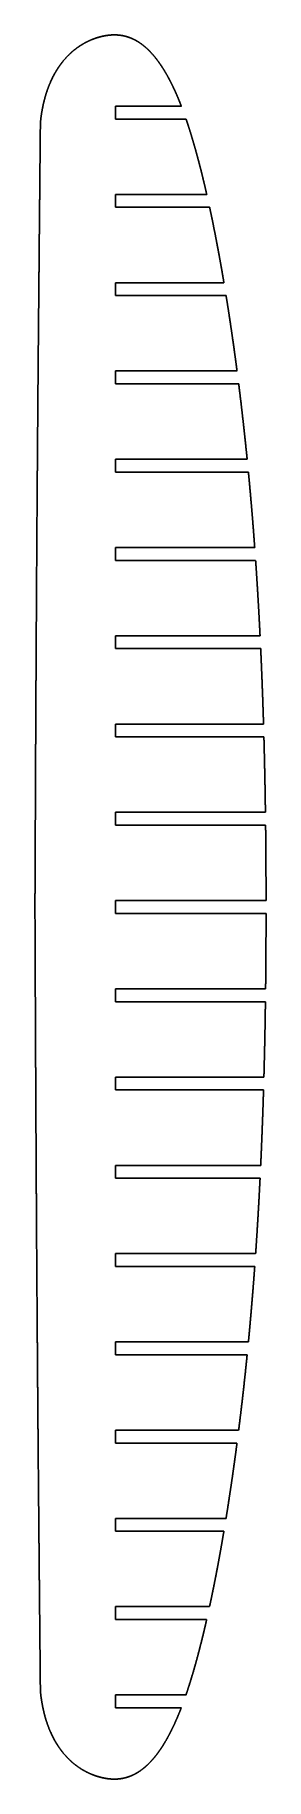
# Model space of a CAD drawing. Header units: metres. Extents: x 3 to 71, y -257 to 257.
import ezdxf

# ---------------------------------------------------------------- set-up
doc = ezdxf.new("R2010")
doc.units = ezdxf.units.M

msp = doc.modelspace()

# ---------------------------------------------------------------- linework, layer by layer
for p, q in [((26.56, 235.9, 1263), (45.88, 235.9, 1263)), ((26.56, 232.1, 1263), (47.26, 232.1, 1263)), ((26.56, 209.9, 1263), (53.36, 209.9, 1263)), ((26.56, 206.1, 1263), (54.2, 206.1, 1263)), ((26.56, 183.9, 1263), (58.41, 183.9, 1263)), ((26.56, 180.1, 1263), (59.04, 180.1, 1263)), ((26.56, 157.9, 1263), (62.26, 157.9, 1263)), ((26.56, 154.1, 1263), (62.75, 154.1, 1263)), ((26.56, 131.9, 1263), (65.24, 131.9, 1263)), ((26.56, 128.1, 1263), (65.61, 128.1, 1263)), ((26.56, 105.9, 1263), (67.47, 105.9, 1263)), ((26.56, 102.1, 1263), (67.73, 102.1, 1263)), ((26.56, 79.9, 1263), (69.04, 79.9, 1263)), ((26.56, 76.1, 1263), (69.22, 76.1, 1263)), ((26.56, 53.9, 1263), (70.06, 53.9, 1263)), ((26.56, 50.1, 1263), (70.17, 50.1, 1263)), ((26.56, 27.9, 1263), (70.62, 27.9, 1263)), ((26.56, 24.1, 1263), (70.67, 24.1, 1263)), ((26.56, 1.9, 1263), (70.8, 1.9, 1263)), ((26.56, -1.9, 1263), (70.8, -1.9, 1263)), ((26.56, -24.1, 1263), (70.67, -24.1, 1263)), ((26.56, -27.9, 1263), (70.62, -27.9, 1263)), ((26.56, -50.1, 1263), (70.17, -50.1, 1263)), ((26.56, -53.9, 1263), (70.06, -53.9, 1263)), ((26.56, -76.1, 1263), (69.22, -76.1, 1263)), ((26.56, -79.9, 1263), (69.04, -79.9, 1263)), ((26.56, -102.1, 1263), (67.74, -102.1, 1263)), ((26.56, -105.9, 1263), (67.47, -105.9, 1263)), ((26.56, -128.1, 1263), (65.61, -128.1, 1263)), ((26.56, -131.9, 1263), (65.24, -131.9, 1263)), ((26.56, -154.1, 1263), (62.74, -154.1, 1263)), ((26.56, -157.9, 1263), (62.25, -157.9, 1263)), ((26.56, -180.1, 1263), (59.02, -180.1, 1263)), ((26.56, -183.9, 1263), (58.4, -183.9, 1263)), ((26.56, -206.1, 1263), (54.18, -206.1, 1263)), ((26.56, -209.9, 1263), (53.33, -209.9, 1263)), ((26.56, -232.1, 1263), (47.23, -232.1, 1263)), ((26.56, -235.9, 1263), (45.85, -235.9, 1263))]:
    msp.add_line(p, q)
for points, knots in [([(45.88, 235.9, 1263), (45.73, 236.27, 1263), (45.59, 236.64, 1263), (45.44, 237.01, 1263), (45.3, 237.37, 1263), (45.15, 237.72, 1263), (45.01, 238.07, 1263), (44.86, 238.42, 1263), (44.34, 239.66, 1263), (43.94, 240.55, 1263), (43.53, 241.43, 1263), (43.11, 242.31, 1263), (42.68, 243.18, 1263), (42.22, 244.05, 1263), (41.75, 244.9, 1263), (40.87, 246.41, 1263), (40.46, 247.07, 1263), (40.05, 247.72, 1263), (39.61, 248.37, 1263), (39.17, 249, 1263), (38.7, 249.62, 1263), (38.22, 250.23, 1263), (37.16, 251.47, 1263), (36.58, 252.1, 1263), (35.98, 252.71, 1263), (35.35, 253.3, 1263), (34.68, 253.85, 1263), (33.99, 254.36, 1263), (33.27, 254.83, 1263), (32.12, 255.47, 1263), (31.7, 255.68, 1263), (31.29, 255.87, 1263), (30.86, 256.05, 1263), (30.42, 256.2, 1263), (29.98, 256.35, 1263), (29.54, 256.47, 1263), (28.55, 256.7, 1263), (28, 256.79, 1263), (27.44, 256.86, 1263), (26.88, 256.91, 1263), (26.33, 256.92, 1263), (25.77, 256.91, 1263), (25.21, 256.87, 1263), (24.48, 256.8, 1263), (24.3, 256.78, 1263), (24.13, 256.75, 1263), (23.95, 256.73, 1263), (23.78, 256.7, 1263), (23.6, 256.67, 1263), (23.42, 256.64, 1263), (22.97, 256.55, 1263), (22.69, 256.49, 1263), (22.42, 256.43, 1263), (22.14, 256.36, 1263), (21.87, 256.29, 1263), (21.6, 256.21, 1263), (21.32, 256.13, 1263), (20.78, 255.96, 1263), (20.51, 255.87, 1263), (20.24, 255.77, 1263), (19.96, 255.67, 1263), (19.69, 255.56, 1263), (19.42, 255.45, 1263), (19.16, 255.34, 1263), (17.79, 254.72, 1263), (16.73, 254.16, 1263), (15.71, 253.52, 1263), (14.74, 252.81, 1263), (13.81, 252.05, 1263), (12.93, 251.22, 1263), (12.1, 250.35, 1263), (10.87, 248.88, 1263), (10.42, 248.31, 1263), (10, 247.72, 1263), (9.59, 247.13, 1263), (9.21, 246.52, 1263), (8.84, 245.89, 1263), (8.49, 245.26, 1263), (7.35, 243.04, 1263), (6.65, 241.4, 1263), (6.05, 239.72, 1263), (5.56, 238, 1263), (5.16, 236.27, 1263), (4.84, 234.51, 1263), (4.6, 232.75, 1263), (4.42, 230.98, 1263)], [0, 0, 0, 0, 0, 0, 0, 0, 0, 0.044665, 0.044665, 0.044665, 0.044665, 0.044665, 0.044665, 0.044665, 0.161889, 0.161889, 0.161889, 0.161889, 0.161889, 0.161889, 0.161889, 0.255017, 0.255017, 0.255017, 0.255017, 0.255017, 0.255017, 0.255017, 0.358257, 0.358257, 0.358257, 0.358257, 0.358257, 0.358257, 0.358257, 0.413729, 0.413729, 0.413729, 0.413729, 0.413729, 0.413729, 0.413729, 0.480836, 0.480836, 0.480836, 0.480836, 0.480836, 0.480836, 0.480836, 0.502113, 0.502113, 0.502113, 0.502113, 0.502113, 0.502113, 0.502113, 0.535893, 0.535893, 0.535893, 0.535893, 0.535893, 0.535893, 0.535893, 0.570045, 0.570045, 0.570045, 0.570045, 0.570045, 0.570045, 0.570045, 0.709444, 0.709444, 0.709444, 0.709444, 0.709444, 0.709444, 0.709444, 0.793302, 0.793302, 0.793302, 0.793302, 0.793302, 0.793302, 0.793302, 1, 1, 1, 1, 1, 1, 1, 1, 1]), ([(53.36, 209.9, 1263), (53.1, 211.05, 1263), (52.83, 212.19, 1263), (52.56, 213.34, 1263), (52.29, 214.48, 1263), (52.01, 215.63, 1263), (51.73, 216.77, 1263), (51.44, 217.91, 1263), (50.79, 220.38, 1263), (50.43, 221.71, 1263), (50.07, 223.04, 1263), (49.7, 224.37, 1263), (49.31, 225.7, 1263), (48.91, 227.02, 1263), (48.5, 228.33, 1263), (47.98, 229.96, 1263), (47.88, 230.27, 1263), (47.77, 230.58, 1263), (47.67, 230.89, 1263), (47.57, 231.2, 1263), (47.47, 231.5, 1263), (47.36, 231.8, 1263), (47.26, 232.1, 1263)], [0, 0, 0, 0, 0, 0, 0, 0, 0, 0.4076, 0.4076, 0.4076, 0.4076, 0.4076, 0.4076, 0.4076, 0.885233, 0.885233, 0.885233, 0.885233, 0.885233, 0.885233, 0.885233, 1, 1, 1, 1, 1, 1, 1, 1, 1]), ([(4.42, 230.98, 1263), (4.42, 230.98, 1263), (4.42, 230.98, 1263), (4.42, 230.98, 1263), (4.42, 230.98, 1263), (4.42, 230.98, 1263), (4.42, 230.98, 1263), (4.42, 230.98, 1263), (4.42, 230.98, 1263), (4.42, 230.97, 1263), (4.42, 230.97, 1263), (4.42, 230.97, 1263), (4.42, 230.96, 1263), (4.42, 230.96, 1263), (4.42, 230.95, 1263), (4.42, 230.93, 1263), (4.42, 230.92, 1263), (4.42, 230.9, 1263), (4.42, 230.89, 1263), (4.42, 230.87, 1263), (4.42, 230.84, 1263), (4.42, 230.82, 1263), (4.42, 230.77, 1263), (4.42, 230.75, 1263), (4.42, 230.73, 1263), (4.42, 230.7, 1263), (4.42, 230.68, 1263), (4.42, 230.65, 1263), (4.42, 230.63, 1263), (4.42, 230.55, 1263), (4.42, 230.51, 1263), (4.42, 230.46, 1263), (4.42, 230.4, 1263), (4.42, 230.35, 1263), (4.42, 230.28, 1263), (4.42, 230.22, 1263), (4.41, 230.07, 1263), (4.41, 229.98, 1263), (4.41, 229.89, 1263), (4.41, 229.8, 1263), (4.41, 229.7, 1263), (4.41, 229.59, 1263), (4.41, 229.47, 1263), (4.41, 229.13, 1263), (4.4, 228.92, 1263), (4.4, 228.7, 1263), (4.4, 228.48, 1263), (4.4, 228.27, 1263), (4.4, 228.05, 1263), (4.39, 227.83, 1263), (4.39, 227.26, 1263), (4.38, 226.9, 1263), (4.38, 226.54, 1263), (4.38, 226.18, 1263), (4.37, 225.82, 1263), (4.37, 225.46, 1263), (4.37, 225.1, 1263), (4.36, 223.97, 1263), (4.35, 223.2, 1263), (4.34, 222.44, 1263), (4.34, 221.67, 1263), (4.33, 220.9, 1263), (4.32, 220.14, 1263), (4.31, 219.37, 1263), (4.3, 218.09, 1263), (4.3, 217.56, 1263), (4.29, 217.01, 1263), (4.29, 216.44, 1263), (4.28, 215.86, 1263), (4.27, 215.26, 1263), (4.27, 214.64, 1263), (4.26, 213.67, 1263), (4.26, 213.33, 1263), (4.25, 213, 1263), (4.25, 212.66, 1263), (4.25, 212.33, 1263), (4.24, 211.99, 1263), (4.24, 211.66, 1263), (4.23, 210.91, 1263), (4.23, 210.5, 1263), (4.23, 210.07, 1263), (4.22, 209.65, 1263), (4.22, 209.21, 1263), (4.21, 208.77, 1263), (4.21, 208.32, 1263), (4.18, 205.74, 1263), (4.16, 203.62, 1263), (4.14, 201.49, 1263), (4.12, 199.37, 1263), (4.1, 197.24, 1263), (4.09, 195.12, 1263), (4.07, 192.99, 1263), (4.01, 186.54, 1263), (3.97, 182.22, 1263), (3.93, 177.9, 1263), (3.89, 173.58, 1263), (3.85, 169.26, 1263), (3.81, 164.94, 1263), (3.78, 160.62, 1263), (3.72, 153.97, 1263), (3.7, 151.64, 1263), (3.68, 149.31, 1263), (3.66, 146.98, 1263), (3.65, 144.65, 1263), (3.63, 142.32, 1263), (3.61, 140, 1263), (3.57, 134.91, 1263), (3.55, 132.16, 1263), (3.53, 129.4, 1263), (3.51, 126.65, 1263), (3.49, 123.9, 1263), (3.47, 121.14, 1263), (3.45, 118.39, 1263), (3.41, 112.88, 1263), (3.39, 110.12, 1263), (3.37, 107.37, 1263), (3.35, 104.61, 1263), (3.34, 101.86, 1263), (3.32, 99.1, 1263), (3.3, 96.35, 1263), (3.25, 87.28, 1263), (3.21, 80.97, 1263), (3.17, 74.66, 1263), (3.14, 68.35, 1263), (3.11, 62.04, 1263), (3.07, 55.73, 1263), (3.04, 49.42, 1263), (3, 40.82, 1263), (2.99, 38.54, 1263), (2.98, 36.25, 1263), (2.97, 33.97, 1263), (2.96, 31.68, 1263), (2.95, 29.4, 1263), (2.94, 27.12, 1263), (2.93, 24.02, 1263), (2.92, 23.23, 1263), (2.92, 22.45, 1263), (2.91, 21.69, 1263), (2.91, 20.95, 1263), (2.91, 20.23, 1263), (2.91, 19.53, 1263), (2.9, 18.16, 1263), (2.9, 17.5, 1263), (2.89, 16.85, 1263), (2.89, 16.22, 1263), (2.89, 15.61, 1263), (2.89, 15.02, 1263), (2.88, 14.45, 1263), (2.88, 13.03, 1263), (2.87, 12.16, 1263), (2.87, 11.3, 1263), (2.86, 10.43, 1263), (2.86, 9.57, 1263), (2.86, 8.7, 1263), (2.85, 7.84, 1263), (2.85, 6.55, 1263), (2.85, 6.12, 1263), (2.84, 5.69, 1263), (2.84, 5.26, 1263), (2.84, 4.83, 1263), (2.84, 4.4, 1263), (2.84, 3.97, 1263), (2.83, 3.34, 1263), (2.83, 3.14, 1263), (2.83, 2.94, 1263), (2.83, 2.74, 1263), (2.83, 2.54, 1263), (2.83, 2.34, 1263), (2.83, 2.13, 1263), (2.83, 1.8, 1263), (2.83, 1.66, 1263), (2.83, 1.52, 1263), (2.82, 1.39, 1263), (2.82, 1.25, 1263), (2.82, 1.12, 1263), (2.82, 0.98, 1263), (2.82, 0.8, 1263), (2.82, 0.75, 1263), (2.82, 0.7, 1263), (2.82, 0.66, 1263), (2.82, 0.62, 1263), (2.82, 0.58, 1263), (2.82, 0.54, 1263), (2.82, 0.45, 1263), (2.82, 0.41, 1263), (2.82, 0.36, 1263), (2.82, 0.32, 1263), (2.82, 0.29, 1263), (2.82, 0.25, 1263), (2.82, 0.22, 1263), (2.82, 0.17, 1263), (2.82, 0.14, 1263), (2.82, 0.12, 1263), (2.82, 0.1, 1263), (2.82, 0.08, 1263), (2.82, 0.06, 1263), (2.82, 0.05, 1263), (2.82, 0.03, 1263), (2.82, 0.02, 1263), (2.82, 0.01, 1263), (2.82, 0.01, 1263), (2.82, 0, 1263), (2.82, 0, 1263), (2.82, 0, 1263), (2.82, 0, 1263), (2.82, 0, 1263), (2.82, 0, 1263), (2.82, 0, 1263), (2.82, 0, 1263), (2.82, 0, 1263), (2.82, -0.01, 1263), (2.82, -0.02, 1263), (2.82, -0.03, 1263), (2.82, -0.03, 1263), (2.82, -0.05, 1263), (2.82, -0.06, 1263), (2.82, -0.08, 1263), (2.82, -0.1, 1263), (2.82, -0.14, 1263), (2.82, -0.17, 1263), (2.82, -0.2, 1263), (2.82, -0.23, 1263), (2.82, -0.27, 1263), (2.82, -0.32, 1263), (2.82, -0.37, 1263), (2.82, -0.46, 1263), (2.82, -0.51, 1263), (2.82, -0.57, 1263), (2.82, -0.62, 1263), (2.82, -0.68, 1263), (2.82, -0.75, 1263), (2.82, -0.82, 1263), (2.82, -0.97, 1263), (2.82, -1.05, 1263), (2.82, -1.13, 1263), (2.82, -1.22, 1263), (2.82, -1.32, 1263), (2.82, -1.42, 1263), (2.83, -1.52, 1263), (2.83, -1.85, 1263), (2.83, -2.07, 1263), (2.83, -2.28, 1263), (2.83, -2.5, 1263), (2.83, -2.72, 1263), (2.83, -2.94, 1263), (2.83, -3.15, 1263), (2.84, -3.73, 1263), (2.84, -4.09, 1263), (2.84, -4.45, 1263), (2.84, -4.81, 1263), (2.84, -5.17, 1263), (2.84, -5.53, 1263), (2.84, -5.89, 1263), (2.85, -7.02, 1263), (2.85, -7.79, 1263), (2.86, -8.56, 1263), (2.86, -9.32, 1263), (2.86, -10.09, 1263), (2.87, -10.86, 1263), (2.87, -11.63, 1263), (2.88, -12.91, 1263), (2.88, -13.44, 1263), (2.88, -13.99, 1263), (2.88, -14.56, 1263), (2.89, -15.14, 1263), (2.89, -15.75, 1263), (2.89, -16.37, 1263), (2.9, -17.34, 1263), (2.9, -17.67, 1263), (2.9, -18.01, 1263), (2.9, -18.35, 1263), (2.9, -18.68, 1263), (2.9, -19.02, 1263), (2.9, -19.35, 1263), (2.91, -20.1, 1263), (2.91, -20.51, 1263), (2.91, -20.94, 1263), (2.91, -21.37, 1263), (2.92, -21.8, 1263), (2.92, -22.24, 1263), (2.92, -22.69, 1263), (2.93, -25.27, 1263), (2.94, -27.4, 1263), (2.95, -29.53, 1263), (2.96, -31.66, 1263), (2.97, -33.79, 1263), (2.98, -35.92, 1263), (2.99, -38.05, 1263), (3.02, -44.5, 1263), (3.04, -48.83, 1263), (3.06, -53.15, 1263), (3.08, -57.48, 1263), (3.11, -61.81, 1263), (3.13, -66.13, 1263), (3.15, -70.46, 1263), (3.19, -77.11, 1263), (3.2, -79.44, 1263), (3.21, -81.77, 1263), (3.23, -84.1, 1263), (3.24, -86.43, 1263), (3.26, -88.76, 1263), (3.27, -91.1, 1263), (3.3, -96.18, 1263), (3.32, -98.94, 1263), (3.33, -101.69, 1263), (3.35, -104.45, 1263), (3.37, -107.2, 1263), (3.39, -109.96, 1263), (3.41, -112.71, 1263), (3.45, -118.22, 1263), (3.47, -120.97, 1263), (3.49, -123.73, 1263), (3.51, -126.48, 1263), (3.53, -129.24, 1263), (3.55, -131.99, 1263), (3.57, -134.75, 1263), (3.64, -143.81, 1263), (3.69, -150.11, 1263), (3.74, -156.42, 1263), (3.79, -162.72, 1263), (3.85, -169.02, 1263), (3.9, -175.33, 1263), (3.96, -181.63, 1263), (4.04, -190.22, 1263), (4.06, -192.5, 1263), (4.08, -194.78, 1263), (4.1, -197.06, 1263), (4.12, -199.34, 1263), (4.15, -201.62, 1263), (4.17, -203.9, 1263), (4.2, -207, 1263), (4.2, -207.79, 1263), (4.21, -208.56, 1263), (4.22, -209.32, 1263), (4.23, -210.06, 1263), (4.23, -210.78, 1263), (4.24, -211.48, 1263), (4.25, -212.85, 1263), (4.26, -213.51, 1263), (4.26, -214.15, 1263), (4.27, -214.78, 1263), (4.28, -215.39, 1263), (4.28, -215.98, 1263), (4.29, -216.55, 1263), (4.3, -217.97, 1263), (4.31, -218.84, 1263), (4.32, -219.7, 1263), (4.32, -220.56, 1263), (4.33, -221.43, 1263), (4.34, -222.29, 1263), (4.35, -223.15, 1263), (4.36, -224.44, 1263), (4.37, -224.87, 1263), (4.37, -225.3, 1263), (4.37, -225.73, 1263), (4.38, -226.16, 1263), (4.38, -226.59, 1263), (4.39, -227.01, 1263), (4.39, -227.64, 1263), (4.39, -227.84, 1263), (4.4, -228.04, 1263), (4.4, -228.25, 1263), (4.4, -228.45, 1263), (4.4, -228.65, 1263), (4.4, -228.85, 1263), (4.41, -229.19, 1263), (4.41, -229.32, 1263), (4.41, -229.46, 1263), (4.41, -229.59, 1263), (4.41, -229.73, 1263), (4.41, -229.86, 1263), (4.41, -230, 1263), (4.42, -230.19, 1263), (4.42, -230.23, 1263), (4.42, -230.28, 1263), (4.42, -230.32, 1263), (4.42, -230.36, 1263), (4.42, -230.4, 1263), (4.42, -230.44, 1263), (4.42, -230.53, 1263), (4.42, -230.57, 1263), (4.42, -230.62, 1263), (4.42, -230.66, 1263), (4.42, -230.69, 1263), (4.42, -230.73, 1263), (4.42, -230.76, 1263), (4.42, -230.81, 1263), (4.42, -230.84, 1263), (4.42, -230.86, 1263), (4.42, -230.88, 1263), (4.42, -230.9, 1263), (4.42, -230.92, 1263), (4.42, -230.93, 1263), (4.42, -230.95, 1263), (4.42, -230.95, 1263), (4.42, -230.96, 1263), (4.42, -230.96, 1263), (4.42, -230.97, 1263), (4.42, -230.97, 1263), (4.42, -230.97, 1263), (4.42, -230.98, 1263), (4.42, -230.98, 1263), (4.42, -230.98, 1263), (4.42, -230.98, 1263), (4.42, -230.98, 1263), (4.42, -230.98, 1263), (4.42, -230.98, 1263), (4.42, -230.98, 1263)], [0, 0, 0, 0, 0, 0, 0, 0, 0, 0.003002, 0.003002, 0.003002, 0.003002, 0.003002, 0.003002, 0.003002, 0.006138, 0.006138, 0.006138, 0.006138, 0.006138, 0.006138, 0.006138, 0.009587, 0.009587, 0.009587, 0.009587, 0.009587, 0.009587, 0.009587, 0.011782, 0.011782, 0.011782, 0.011782, 0.011782, 0.011782, 0.011782, 0.014918, 0.014918, 0.014918, 0.014918, 0.014918, 0.014918, 0.014918, 0.018367, 0.018367, 0.018367, 0.018367, 0.018367, 0.018367, 0.018367, 0.024463, 0.024463, 0.024463, 0.024463, 0.024463, 0.024463, 0.024463, 0.034569, 0.034569, 0.034569, 0.034569, 0.034569, 0.034569, 0.034569, 0.056072, 0.056072, 0.056072, 0.056072, 0.056072, 0.056072, 0.056072, 0.07055, 0.07055, 0.07055, 0.07055, 0.07055, 0.07055, 0.07055, 0.078157, 0.078157, 0.078157, 0.078157, 0.078157, 0.078157, 0.078157, 0.087468, 0.087468, 0.087468, 0.087468, 0.087468, 0.087468, 0.087468, 0.131118, 0.131118, 0.131118, 0.131118, 0.131118, 0.131118, 0.131118, 0.219844, 0.219844, 0.219844, 0.219844, 0.219844, 0.219844, 0.219844, 0.267662, 0.267662, 0.267662, 0.267662, 0.267662, 0.267662, 0.267662, 0.324214, 0.324214, 0.324214, 0.324214, 0.324214, 0.324214, 0.324214, 0.380789, 0.380789, 0.380789, 0.380789, 0.380789, 0.380789, 0.380789, 0.510367, 0.510367, 0.510367, 0.510367, 0.510367, 0.510367, 0.510367, 0.557271, 0.557271, 0.557271, 0.557271, 0.557271, 0.557271, 0.557271, 0.573925, 0.573925, 0.573925, 0.573925, 0.573925, 0.573925, 0.573925, 0.590581, 0.590581, 0.590581, 0.590581, 0.590581, 0.590581, 0.590581, 0.616406, 0.616406, 0.616406, 0.616406, 0.616406, 0.616406, 0.616406, 0.629224, 0.629224, 0.629224, 0.629224, 0.629224, 0.629224, 0.629224, 0.635247, 0.635247, 0.635247, 0.635247, 0.635247, 0.635247, 0.635247, 0.639331, 0.639331, 0.639331, 0.639331, 0.639331, 0.639331, 0.639331, 0.640848, 0.640848, 0.640848, 0.640848, 0.640848, 0.640848, 0.640848, 0.643016, 0.643016, 0.643016, 0.643016, 0.643016, 0.643016, 0.643016, 0.645401, 0.645401, 0.645401, 0.645401, 0.645401, 0.645401, 0.645401, 0.647627, 0.647627, 0.647627, 0.647627, 0.647627, 0.647627, 0.647627, 0.649852, 0.649852, 0.649852, 0.649852, 0.649852, 0.649852, 0.649852, 0.651897, 0.651897, 0.651897, 0.651897, 0.651897, 0.651897, 0.651897, 0.653942, 0.653942, 0.653942, 0.653942, 0.653942, 0.653942, 0.653942, 0.655646, 0.655646, 0.655646, 0.655646, 0.655646, 0.655646, 0.655646, 0.65735, 0.65735, 0.65735, 0.65735, 0.65735, 0.65735, 0.65735, 0.660663, 0.660663, 0.660663, 0.660663, 0.660663, 0.660663, 0.660663, 0.666154, 0.666154, 0.666154, 0.666154, 0.666154, 0.666154, 0.666154, 0.677839, 0.677839, 0.677839, 0.677839, 0.677839, 0.677839, 0.677839, 0.685707, 0.685707, 0.685707, 0.685707, 0.685707, 0.685707, 0.685707, 0.689841, 0.689841, 0.689841, 0.689841, 0.689841, 0.689841, 0.689841, 0.694901, 0.694901, 0.694901, 0.694901, 0.694901, 0.694901, 0.694901, 0.718619, 0.718619, 0.718619, 0.718619, 0.718619, 0.718619, 0.718619, 0.766816, 0.766816, 0.766816, 0.766816, 0.766816, 0.766816, 0.766816, 0.79278, 0.79278, 0.79278, 0.79278, 0.79278, 0.79278, 0.79278, 0.823474, 0.823474, 0.823474, 0.823474, 0.823474, 0.823474, 0.823474, 0.854164, 0.854164, 0.854164, 0.854164, 0.854164, 0.854164, 0.854164, 0.924408, 0.924408, 0.924408, 0.924408, 0.924408, 0.924408, 0.924408, 0.949823, 0.949823, 0.949823, 0.949823, 0.949823, 0.949823, 0.949823, 0.958846, 0.958846, 0.958846, 0.958846, 0.958846, 0.958846, 0.958846, 0.967871, 0.967871, 0.967871, 0.967871, 0.967871, 0.967871, 0.967871, 0.981863, 0.981863, 0.981863, 0.981863, 0.981863, 0.981863, 0.981863, 0.988807, 0.988807, 0.988807, 0.988807, 0.988807, 0.988807, 0.988807, 0.992071, 0.992071, 0.992071, 0.992071, 0.992071, 0.992071, 0.992071, 0.994283, 0.994283, 0.994283, 0.994283, 0.994283, 0.994283, 0.994283, 0.995106, 0.995106, 0.995106, 0.995106, 0.995106, 0.995106, 0.995106, 0.99628, 0.99628, 0.99628, 0.99628, 0.99628, 0.99628, 0.99628, 0.997572, 0.997572, 0.997572, 0.997572, 0.997572, 0.997572, 0.997572, 0.998512, 0.998512, 0.998512, 0.998512, 0.998512, 0.998512, 0.998512, 1, 1, 1, 1, 1, 1, 1, 1, 1]), ([(58.41, 183.9, 1263), (58.2, 185.15, 1263), (57.99, 186.39, 1263), (57.78, 187.64, 1263), (57.56, 188.89, 1263), (57.34, 190.13, 1263), (57.11, 191.38, 1263), (56.88, 192.62, 1263), (56.36, 195.4, 1263), (56.07, 196.93, 1263), (55.78, 198.46, 1263), (55.47, 199.99, 1263), (55.16, 201.52, 1263), (54.85, 203.05, 1263), (54.53, 204.57, 1263), (54.2, 206.1, 1263)], [0, 0, 0, 0, 0, 0, 0, 0, 0, 0.447683, 0.447683, 0.447683, 0.447683, 0.447683, 0.447683, 0.447683, 1, 1, 1, 1, 1, 1, 1, 1, 1]), ([(62.26, 157.9, 1263), (62.15, 158.8, 1263), (62.03, 159.7, 1263), (61.91, 160.6, 1263), (61.79, 161.5, 1263), (61.67, 162.4, 1263), (61.54, 163.3, 1263), (61.42, 164.19, 1263), (61.03, 166.97, 1263), (60.76, 168.85, 1263), (60.49, 170.73, 1263), (60.21, 172.6, 1263), (59.93, 174.48, 1263), (59.64, 176.35, 1263), (59.34, 178.23, 1263), (59.04, 180.1, 1263)], [0, 0, 0, 0, 0, 0, 0, 0, 0, 0.323537, 0.323537, 0.323537, 0.323537, 0.323537, 0.323537, 0.323537, 1, 1, 1, 1, 1, 1, 1, 1, 1]), ([(65.24, 131.9, 1263), (65.21, 132.26, 1263), (65.17, 132.61, 1263), (65.14, 132.97, 1263), (65.1, 133.33, 1263), (65.06, 133.69, 1263), (65.03, 134.04, 1263), (64.99, 134.4, 1263), (64.7, 137.18, 1263), (64.45, 139.6, 1263), (64.18, 142.02, 1263), (63.91, 144.44, 1263), (63.63, 146.85, 1263), (63.35, 149.27, 1263), (63.05, 151.69, 1263), (62.75, 154.1, 1263)], [0, 0, 0, 0, 0, 0, 0, 0, 0, 0.128619, 0.128619, 0.128619, 0.128619, 0.128619, 0.128619, 0.128619, 1, 1, 1, 1, 1, 1, 1, 1, 1]), ([(67.47, 105.9, 1263), (67.3, 108.25, 1263), (67.12, 110.61, 1263), (66.94, 112.96, 1263), (66.75, 115.31, 1263), (66.55, 117.66, 1263), (66.35, 120.01, 1263), (66.14, 122.36, 1263), (65.89, 125.14, 1263), (65.85, 125.56, 1263), (65.81, 125.98, 1263), (65.77, 126.41, 1263), (65.73, 126.83, 1263), (65.69, 127.25, 1263), (65.65, 127.68, 1263), (65.61, 128.1, 1263)], [0, 0, 0, 0, 0, 0, 0, 0, 0, 0.847341, 0.847341, 0.847341, 0.847341, 0.847341, 0.847341, 0.847341, 1, 1, 1, 1, 1, 1, 1, 1, 1]), ([(69.04, 79.9, 1263), (69.01, 80.41, 1263), (68.99, 80.93, 1263), (68.96, 81.44, 1263), (68.94, 81.95, 1263), (68.91, 82.46, 1263), (68.88, 82.98, 1263), (68.86, 83.49, 1263), (68.71, 86.27, 1263), (68.59, 88.53, 1263), (68.46, 90.79, 1263), (68.32, 93.05, 1263), (68.18, 95.32, 1263), (68.04, 97.58, 1263), (67.89, 99.84, 1263), (67.73, 102.1, 1263)], [0, 0, 0, 0, 0, 0, 0, 0, 0, 0.184702, 0.184702, 0.184702, 0.184702, 0.184702, 0.184702, 0.184702, 1, 1, 1, 1, 1, 1, 1, 1, 1]), ([(65.61, -128.1, 1263), (65.68, -127.42, 1263), (65.74, -126.75, 1263), (65.8, -126.07, 1263), (65.87, -125.4, 1263), (65.93, -124.72, 1263), (65.99, -124.05, 1263), (66.05, -123.37, 1263), (66.3, -120.6, 1263), (66.48, -118.5, 1263), (66.66, -116.4, 1263), (66.83, -114.3, 1263), (67, -112.2, 1263), (67.16, -110.1, 1263), (67.32, -108, 1263), (67.47, -105.9, 1263)], [0, 0, 0, 0, 0, 0, 0, 0, 0, 0.243522, 0.243522, 0.243522, 0.243522, 0.243522, 0.243522, 0.243522, 1, 1, 1, 1, 1, 1, 1, 1, 1]), ([(59.02, -180.1, 1263), (59.33, -178.23, 1263), (59.62, -176.35, 1263), (59.91, -174.48, 1263), (60.2, -172.6, 1263), (60.48, -170.73, 1263), (60.75, -168.85, 1263), (61.02, -166.97, 1263), (61.41, -164.2, 1263), (61.53, -163.3, 1263), (61.66, -162.4, 1263), (61.78, -161.5, 1263), (61.9, -160.6, 1263), (62.02, -159.7, 1263), (62.14, -158.8, 1263), (62.25, -157.9, 1263)], [0, 0, 0, 0, 0, 0, 0, 0, 0, 0.67641, 0.67641, 0.67641, 0.67641, 0.67641, 0.67641, 0.67641, 1, 1, 1, 1, 1, 1, 1, 1, 1]), ([(54.18, -206.1, 1263), (54.44, -204.89, 1263), (54.69, -203.67, 1263), (54.95, -202.46, 1263), (55.2, -201.24, 1263), (55.44, -200.02, 1263), (55.68, -198.81, 1263), (55.92, -197.59, 1263), (56.45, -194.81, 1263), (56.75, -193.26, 1263), (57.03, -191.7, 1263), (57.32, -190.14, 1263), (57.59, -188.58, 1263), (57.87, -187.02, 1263), (58.13, -185.46, 1263), (58.4, -183.9, 1263)], [0, 0, 0, 0, 0, 0, 0, 0, 0, 0.439411, 0.439411, 0.439411, 0.439411, 0.439411, 0.439411, 0.439411, 1, 1, 1, 1, 1, 1, 1, 1, 1]), ([(47.23, -232.1, 1263), (47.27, -232, 1263), (47.3, -231.91, 1263), (47.33, -231.81, 1263), (47.37, -231.71, 1263), (47.4, -231.62, 1263), (47.43, -231.52, 1263), (47.47, -231.42, 1263), (48.21, -229.21, 1263), (48.88, -227.09, 1263), (49.52, -224.95, 1263), (50.13, -222.81, 1263), (50.71, -220.66, 1263), (51.27, -218.5, 1263), (51.81, -216.34, 1263), (52.46, -213.65, 1263), (52.59, -213.11, 1263), (52.72, -212.58, 1263), (52.84, -212.04, 1263), (52.97, -211.51, 1263), (53.09, -210.97, 1263), (53.21, -210.44, 1263), (53.33, -209.9, 1263)], [0, 0, 0, 0, 0, 0, 0, 0, 0, 0.035947, 0.035947, 0.035947, 0.035947, 0.035947, 0.035947, 0.035947, 0.809259, 0.809259, 0.809259, 0.809259, 0.809259, 0.809259, 0.809259, 1, 1, 1, 1, 1, 1, 1, 1, 1]), ([(4.42, -230.98, 1263), (4.6, -232.75, 1263), (4.84, -234.51, 1263), (5.16, -236.27, 1263), (5.56, -238, 1263), (6.05, -239.72, 1263), (6.65, -241.4, 1263), (7.35, -243.04, 1263), (8.49, -245.26, 1263), (8.84, -245.89, 1263), (9.21, -246.52, 1263), (9.59, -247.13, 1263), (10, -247.72, 1263), (10.42, -248.31, 1263), (10.87, -248.88, 1263), (12.12, -250.37, 1263), (12.96, -251.26, 1263), (13.86, -252.1, 1263), (14.82, -252.88, 1263), (15.82, -253.6, 1263), (16.87, -254.24, 1263), (17.95, -254.81, 1263), (19.41, -255.45, 1263), (19.75, -255.59, 1263), (20.09, -255.73, 1263), (20.44, -255.85, 1263), (20.79, -255.97, 1263), (21.14, -256.08, 1263), (21.49, -256.18, 1263), (22.02, -256.33, 1263), (22.19, -256.37, 1263), (22.36, -256.42, 1263), (22.54, -256.46, 1263), (22.71, -256.5, 1263), (22.89, -256.54, 1263), (23.06, -256.57, 1263), (23.42, -256.64, 1263), (23.59, -256.67, 1263), (23.77, -256.7, 1263), (23.94, -256.73, 1263), (24.12, -256.76, 1263), (24.29, -256.78, 1263), (24.47, -256.8, 1263), (25.2, -256.88, 1263), (25.75, -256.91, 1263), (26.31, -256.92, 1263), (26.87, -256.91, 1263), (27.43, -256.87, 1263), (27.98, -256.8, 1263), (28.53, -256.7, 1263), (29.76, -256.42, 1263), (30.43, -256.22, 1263), (31.09, -255.97, 1263), (31.73, -255.69, 1263), (32.35, -255.37, 1263), (32.96, -255.01, 1263), (33.54, -254.63, 1263), (34.55, -253.89, 1263), (34.97, -253.56, 1263), (35.39, -253.21, 1263), (35.79, -252.84, 1263), (36.18, -252.47, 1263), (36.57, -252.08, 1263), (36.94, -251.68, 1263), (37.93, -250.57, 1263), (38.53, -249.83, 1263), (39.1, -249.08, 1263), (39.65, -248.3, 1263), (40.17, -247.51, 1263), (40.67, -246.71, 1263), (41.15, -245.89, 1263), (42.23, -243.97, 1263), (42.82, -242.86, 1263), (43.37, -241.74, 1263), (43.9, -240.6, 1263), (44.41, -239.46, 1263), (44.9, -238.3, 1263), (45.37, -237.14, 1263), (45.83, -235.96, 1263), (45.83, -235.95, 1263), (45.83, -235.94, 1263), (45.84, -235.94, 1263), (45.84, -235.93, 1263), (45.84, -235.92, 1263), (45.85, -235.91, 1263), (45.85, -235.9, 1263)], [0, 0, 0, 0, 0, 0, 0, 0, 0, 0.0247154, 0.0247154, 0.0247154, 0.0247154, 0.0247154, 0.0247154, 0.0247154, 0.0347419, 0.0347419, 0.0347419, 0.0347419, 0.0347419, 0.0347419, 0.0347419, 0.0517755, 0.0517755, 0.0517755, 0.0517755, 0.0517755, 0.0517755, 0.0517755, 0.0568749, 0.0568749, 0.0568749, 0.0568749, 0.0568749, 0.0568749, 0.0568749, 0.0593696, 0.0593696, 0.0593696, 0.0593696, 0.0593696, 0.0593696, 0.0593696, 0.0618485, 0.0618485, 0.0618485, 0.0618485, 0.0618485, 0.0618485, 0.0618485, 0.069666, 0.069666, 0.069666, 0.069666, 0.069666, 0.069666, 0.069666, 0.0794758, 0.0794758, 0.0794758, 0.0794758, 0.0794758, 0.0794758, 0.0794758, 0.0870998, 0.0870998, 0.0870998, 0.0870998, 0.0870998, 0.0870998, 0.0870998, 0.1003876, 0.1003876, 0.1003876, 0.1003876, 0.1003876, 0.1003876, 0.1003876, 0.117969, 0.117969, 0.117969, 0.117969, 0.117969, 0.117969, 0.117969, 0.1181031, 0.1181031, 0.1181031, 0.1181031, 0.1181031, 0.1181031, 0.1181031, 0.1181031, 0.1181031])]:
    msp.add_open_spline(points, degree=8, knots=knots)
for points, degree in [([(26.56, 235.9, 1263), (26.56, 232.1, 1263)], 1), ([(26.56, 209.9, 1263), (26.56, 206.1, 1263)], 1), ([(26.56, 183.9, 1263), (26.56, 180.1, 1263)], 1), ([(26.56, 157.9, 1263), (26.56, 154.1, 1263)], 1), ([(26.56, 131.9, 1263), (26.56, 128.1, 1263)], 1), ([(26.56, 105.9, 1263), (26.56, 102.1, 1263)], 1), ([(26.56, 79.9, 1263), (26.56, 76.1, 1263)], 1), ([(70.06, 53.9, 1263), (69.97, 56.68, 1263), (69.89, 59.45, 1263), (69.79, 62.23, 1263), (69.69, 65, 1263), (69.58, 67.78, 1263), (69.47, 70.55, 1263), (69.35, 73.33, 1263), (69.22, 76.1, 1263)], 8), ([(26.56, 53.9, 1263), (26.56, 50.1, 1263)], 1), ([(70.62, 27.9, 1263), (70.58, 30.68, 1263), (70.54, 33.45, 1263), (70.49, 36.23, 1263), (70.43, 39, 1263), (70.38, 41.78, 1263), (70.31, 44.55, 1263), (70.24, 47.33, 1263), (70.17, 50.1, 1263)], 8), ([(26.56, 27.9, 1263), (26.56, 24.1, 1263)], 1), ([(70.8, 1.9, 1263), (70.8, 4.68, 1263), (70.79, 7.45, 1263), (70.78, 10.23, 1263), (70.77, 13, 1263), (70.75, 15.78, 1263), (70.73, 18.55, 1263), (70.7, 21.33, 1263), (70.67, 24.1, 1263)], 8), ([(26.56, 1.9, 1263), (26.56, 0, 1263)], 1), ([(26.56, -1.9, 1263), (26.56, 0, 1263)], 1), ([(70.67, -24.1, 1263), (70.7, -21.33, 1263), (70.73, -18.55, 1263), (70.75, -15.78, 1263), (70.77, -13, 1263), (70.78, -10.23, 1263), (70.79, -7.45, 1263), (70.8, -4.68, 1263), (70.8, -1.9, 1263)], 8), ([(26.56, -27.9, 1263), (26.56, -24.1, 1263)], 1), ([(70.17, -50.1, 1263), (70.24, -47.33, 1263), (70.31, -44.55, 1263), (70.38, -41.78, 1263), (70.44, -39, 1263), (70.49, -36.23, 1263), (70.54, -33.45, 1263), (70.58, -30.68, 1263), (70.62, -27.9, 1263)], 8), ([(26.56, -53.9, 1263), (26.56, -50.1, 1263)], 1), ([(69.22, -76.1, 1263), (69.35, -73.33, 1263), (69.47, -70.55, 1263), (69.58, -67.78, 1263), (69.69, -65, 1263), (69.79, -62.23, 1263), (69.89, -59.45, 1263), (69.98, -56.68, 1263), (70.06, -53.9, 1263)], 8), ([(26.56, -79.9, 1263), (26.56, -76.1, 1263)], 1), ([(67.74, -102.1, 1263), (67.93, -99.33, 1263), (68.11, -96.55, 1263), (68.28, -93.78, 1263), (68.45, -91, 1263), (68.61, -88.23, 1263), (68.76, -85.45, 1263), (68.9, -82.68, 1263), (69.04, -79.9, 1263)], 8), ([(26.56, -105.9, 1263), (26.56, -102.1, 1263)], 1), ([(26.56, -131.9, 1263), (26.56, -128.1, 1263)], 1), ([(62.74, -154.1, 1263), (63.09, -151.33, 1263), (63.43, -148.56, 1263), (63.75, -145.78, 1263), (64.07, -143.01, 1263), (64.38, -140.23, 1263), (64.68, -137.46, 1263), (64.96, -134.68, 1263), (65.24, -131.9, 1263)], 8), ([(26.56, -157.9, 1263), (26.56, -154.1, 1263)], 1), ([(26.56, -183.9, 1263), (26.56, -180.1, 1263)], 1), ([(26.56, -209.9, 1263), (26.56, -206.1, 1263)], 1), ([(26.56, -235.9, 1263), (26.56, -232.1, 1263)], 1)]:
    msp.add_open_spline(points, degree=degree)

doc.saveas('drawing.dxf')
